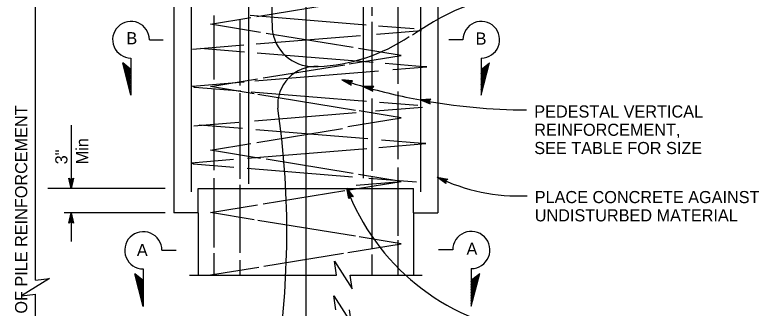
# Model space of a CAD drawing. Extents: x -894 to 866, y -476 to 714.
# Drawn here: x -583.9 to -155.1, y -42.5 to 126.7 of the extents above; entities that cross this region are included whole.
import ezdxf

# ---------------------------------------------------------------- set-up
doc = ezdxf.new("R2010")
doc.units = 0
for name, color, linetype in [('22 Misc Cnst Det', 7, 'Continuous'), ('56 Stage 3 Anno', 7, 'Continuous'), ('57 Undefined', 7, 'Continuous'), ('60 Nongeo Data', 7, 'Continuous')]:
    doc.layers.add(name, color=color, linetype=linetype)

msp = doc.modelspace()

# ---------------------------------------------------------------- linework, layer by layer
at = {"layer": '22 Misc Cnst Det'}
for p, q in [((-506.45, 112.39), (-498.4, 112.39)), ((-498.4, 112.23), (-498.4, 112.23)), ((-325.74, 112.39), (-333.79, 112.39)), ((-333.79, 112.23), (-333.79, 112.23)), ((-517.03, 80.38), (-521.8, 99.09)), ((-517.03, 95.22), (-521.8, 99.09)), ((-517.12, 101.81), (-517.12, 101.81)), ((-517.03, 101.81), (-517.03, 80.38)), ((-315.16, 101.81), (-315.16, 80.38)), ((-315.16, 80.38), (-310.39, 99.09)), ((-315.16, 95.22), (-310.39, 99.09)), ((-315.07, 101.81), (-315.07, 101.81)), ((-517.03, 83.45), (-520.81, 98.29)), ((-517.03, 86.53), (-519.83, 97.49)), ((-517.03, 89.61), (-518.84, 96.69)), ((-517.03, 92.69), (-517.85, 95.88)), ((-315.16, 83.45), (-311.38, 98.29)), ((-315.16, 86.53), (-312.36, 97.49)), ((-315.16, 89.61), (-313.35, 96.69)), ((-315.16, 92.69), (-314.34, 95.88)), ((-499.22, -9.12), (-491.07, -9.12)), ((-331.66, -8.92), (-339.81, -8.92)), ((-509.94, -19.84), (-509.94, -41.54)), ((-320.94, -19.64), (-320.94, -41.34)), ((-509.94, -41.54), (-514.77, -22.6)), ((-509.94, -26.51), (-514.77, -22.6)), ((-509.94, -39.99), (-514.27, -23)), ((-509.94, -38.43), (-513.77, -23.41)), ((-509.94, -36.87), (-513.27, -23.81)), ((-509.94, -35.31), (-512.77, -24.22)), ((-509.94, -33.76), (-512.26, -24.62)), ((-509.94, -32.2), (-511.76, -25.03)), ((-509.94, -30.64), (-511.26, -25.44)), ((-320.94, -41.34), (-316.11, -22.4)), ((-320.94, -26.31), (-316.11, -22.4)), ((-320.94, -39.78), (-316.61, -22.8)), ((-320.94, -38.23), (-317.11, -23.21)), ((-320.94, -36.67), (-317.61, -23.61)), ((-320.94, -35.11), (-318.11, -24.02)), ((-320.94, -33.55), (-318.61, -24.42)), ((-320.94, -31.99), (-319.11, -24.83)), ((-320.94, -30.44), (-319.61, -25.23)), ((-320.94, -28.88), (-320.12, -25.64)), ((-509.94, -29.08), (-510.76, -25.84)), ((-509.94, -27.52), (-510.26, -26.25)), ((-320.94, -27.32), (-320.62, -26.05))]:
    msp.add_line(p, q, dxfattribs=at)
for centre, radius, start, end in [((-517.03, 112.39), 10.58, 359.9995, 270), ((-315.16, 112.39), 10.58, 270, 180.0005), ((-509.94, -9.12), 10.72, 359.9995, 270), ((-320.94, -8.92), 10.72, 270, 180.0005)]:
    msp.add_arc(centre, radius, start, end, dxfattribs=at)
at = {"layer": '56 Stage 3 Anno'}
for p, q in [((-416.29, 401.57), (-416.29, -164.59)), ((-572.03, -26.43), (-572.03, 175.4)), ((-389.31, 88.73), (-395.44, 89.16)), ((-395.44, 89.16), (-395.44, 89.16)), ((-395.44, 89.16), (-390.07, 86.17)), ((-389.62, 88.45), (-394.12, 88.76)), ((-394.11, 88.76), (-390.19, 86.58)), ((-389.94, 88.17), (-392.79, 88.37)), ((-392.79, 88.37), (-390.26, 86.96)), ((-390.21, 87.89), (-391.47, 87.98)), ((-391.47, 87.98), (-390.39, 87.37)), ((-390.46, 87.67), (-389.31, 88.73)), ((-390.07, 86.17), (-390.46, 87.67)), ((-390.07, 86.17), (-390.07, 86.17)), ((-389.31, 88.73), (-389.31, 88.73)), ((-377.14, 85.37), (-383.29, 85.43)), ((-383.29, 85.43), (-383.29, 85.43)), ((-383.29, 85.43), (-377.75, 82.77)), ((-377.43, 85.07), (-381.95, 85.12)), ((-381.94, 85.11), (-377.9, 83.17)), ((-377.74, 84.77), (-380.6, 84.8)), ((-380.6, 84.8), (-377.99, 83.55)), ((-378, 84.48), (-379.26, 84.49)), ((-379.26, 84.49), (-378.14, 83.95)), ((-378.23, 84.24), (-377.14, 85.37)), ((-377.75, 82.77), (-378.23, 84.24)), ((-377.75, 82.77), (-377.75, 82.77)), ((-377.14, 85.37), (-377.14, 85.37)), ((-344.16, 78.12), (-350.29, 77.68)), ((-350.29, 77.68), (-350.29, 77.68)), ((-350.29, 77.68), (-344.55, 75.48)), ((-344.43, 77.8), (-348.93, 77.47)), ((-348.91, 77.47), (-344.73, 75.87)), ((-344.71, 77.48), (-347.56, 77.27)), ((-347.56, 77.27), (-344.85, 76.24)), ((-345.15, 76.91), (-344.16, 78.12)), ((-344.16, 78.12), (-344.16, 78.12)), ((-344.93, 77.16), (-346.19, 77.07)), ((-346.19, 77.07), (-345.03, 76.63)), ((-344.55, 75.48), (-345.15, 76.91)), ((-344.55, 75.48), (-344.55, 75.48)), ((-551.53, 63.17), (-551.53, 26.6)), ((-551.53, 26.6), (-552.86, 32.6)), ((-552.86, 32.6), (-552.86, 32.6)), ((-552.86, 32.6), (-551.53, 31.8)), ((-551.54, 27.99), (-552.5, 32.36)), ((-551.53, 29.36), (-552.16, 32.19)), ((-551.53, 30.74), (-551.8, 31.95)), ((-551.53, 31.8), (-550.19, 32.6)), ((-550.19, 32.6), (-551.53, 26.6)), ((-550.55, 32.38), (-551.53, 27.98)), ((-550.91, 32.15), (-551.53, 29.36)), ((-551.26, 31.97), (-551.53, 30.74)), ((-550.19, 32.6), (-550.19, 32.6)), ((-335.6, 29.51), (-340.55, 33.16)), ((-340.55, 33.16), (-340.55, 33.16)), ((-340.55, 33.16), (-334.52, 31.96)), ((-335.66, 29.93), (-339.29, 32.6)), ((-339.28, 32.6), (-334.88, 31.72)), ((-335.72, 30.35), (-338.02, 32.04)), ((-338.02, 32.04), (-335.19, 31.48)), ((-335.75, 30.74), (-336.76, 31.49)), ((-336.76, 31.49), (-335.55, 31.24)), ((-334.52, 31.96), (-335.79, 31.06)), ((-335.79, 31.06), (-335.6, 29.51)), ((-334.52, 31.96), (-334.52, 31.96)), ((-497.29, 26.6), (-564.92, 26.6)), ((-551.53, 26.6), (-551.53, 26.6)), ((-391.53, 20.7), (-392.7, 26.73)), ((-392.7, 26.73), (-392.7, 26.73)), ((-392.7, 26.73), (-389.08, 21.77)), ((-335.6, 29.51), (-335.6, 29.51)), ((-391.29, 21.04), (-392.15, 25.47)), ((-392.14, 25.46), (-389.5, 21.84)), ((-391.05, 21.39), (-391.6, 24.2)), ((-391.6, 24.2), (-389.89, 21.86)), ((-390.62, 21.97), (-391.53, 20.7)), ((-390.81, 21.7), (-391.05, 22.93)), ((-391.05, 22.93), (-390.32, 21.93)), ((-389.08, 21.77), (-390.62, 21.97)), ((-389.08, 21.77), (-389.08, 21.77)), ((-391.53, 20.7), (-391.53, 20.7)), ((-497.29, 12.6), (-555.53, 12.6)), ((-552.87, 6.6), (-551.53, 12.6)), ((-552.52, 6.81), (-551.53, 11.22)), ((-552.16, 7.05), (-551.54, 9.83)), ((-551.54, 9.83), (-550.91, 7.01)), ((-551.53, 12.6), (-551.53, 12.6)), ((-551.53, 12.6), (-550.2, 6.6)), ((-551.53, 12.6), (-551.53, -4)), ((-551.53, 11.21), (-550.56, 6.83)), ((-551.53, 7.4), (-552.87, 6.6)), ((-552.87, 6.6), (-552.87, 6.6)), ((-551.81, 7.22), (-551.54, 8.45)), ((-551.54, 8.45), (-551.27, 7.24)), ((-550.2, 6.6), (-551.53, 7.4)), ((-550.2, 6.6), (-550.2, 6.6)), ((-572.03, -157.4), (-572.03, -34.43))]:
    msp.add_line(p, q, dxfattribs=at)
for points in [[(-416.29, 408.41), (-416.29, -163.98)], [(-572.03, -26.43), (-564.03, -25.43), (-580.03, -35.43), (-572.03, -34.43)]]:
    msp.add_lwpolyline(points, dxfattribs=at)
for centre, radius, start, end in [((-269.18, -5.04), 147.39, 96.0132, 125.4949), ((-265.53, 129.17), 170.37, 178.4531, 184.1901), ((-411.73, 120.92), 24.09, 190.0321, 275.9311), ((-413.63, 198.97), 102.1, 272.4651, 303.8967), ((-410.44, 74.94), 22.05, 86.8833, 185.3073), ((-286.5, 423.04), 351.2, 251.9118, 254.0027), ((-286.5, 423.04), 351.2, 254.0027, 259.5354), ((-286.5, 423.04), 351.2, 259.5354, 269.5811), ((-923.95, 1.54), 496.72, 351.833, 8.2598), ((-293.66, 128.3), 106.07, 243.7628, 272.7007), ((-270.64, 72.68), 130.43, 200.63, 261.4086)]:
    msp.add_arc(centre, radius, start, end, dxfattribs=at)
at = {"layer": '60 Nongeo Data'}
for p, q in [((-492.29, 312.6), (-492.29, 12.6)), ((-340.29, 312.6), (-340.29, 12.6)), ((-482.29, 301.28), (-482.29, 24.6)), ((-449.29, 300.2), (-449.29, 29.15)), ((-350.29, 301.65), (-350.29, 24.6)), ((-383.29, 299.66), (-383.29, 32.59)), ((-378.29, 162.3), (-378.29, 126.11)), ((-363.29, 131.4), (-363.29, 86.87)), ((-469.29, 126.39), (-469.29, 89.37)), ((-381.5, 120.88), (-448.27, 126.34)), ((-454.29, 124.17), (-454.29, 86.03)), ((-378.29, 122.77), (-378.29, 82.97)), ((-353.87, 118.61), (-374.37, 120.29)), ((-451.71, 105.29), (-477.02, 107.36)), ((-377.57, 99.22), (-444.37, 104.69)), ((-348.43, 96.84), (-370.54, 98.65)), ((-445.68, 88.62), (-374.43, 94.44)), ((-366.15, 95.12), (-346.49, 96.73)), ((-346.49, 96.73), (-348.43, 96.84)), ((-481.53, 85.68), (-451.86, 88.11)), ((-480.42, 84.9), (-481.53, 85.68)), ((-453.78, 82.72), (-480.42, 84.9)), ((-469.29, 84.09), (-469.29, 37.05)), ((-454.29, 81.58), (-454.29, 32.04)), ((-381.34, 76.79), (-447.72, 82.22)), ((-363.29, 82.42), (-363.29, 43.45)), ((-378.29, 78.52), (-378.29, 36.77)), ((-351.83, 74.38), (-373.9, 76.18)), ((-452.83, 61.09), (-477.7, 63.12)), ((-380.55, 55.17), (-445.07, 60.45)), ((-374.16, 50.29), (-347.17, 52.49)), ((-349.11, 52.6), (-372.59, 54.52)), ((-347.17, 52.49), (-349.11, 52.6)), ((-449.87, 44.09), (-381.15, 49.71)), ((-482.21, 41.45), (-457.96, 43.43)), ((-481.1, 40.66), (-482.21, 41.45)), ((-457.83, 38.76), (-481.1, 40.66)), ((-363.29, 38.72), (-363.29, -0.68)), ((-389.3, 33.15), (-450.03, 38.12)), ((-469.29, 32.6), (-469.29, -7.58)), ((-352.51, 30.14), (-379.96, 32.39)), ((-378.29, 32.87), (-378.29, -8.52)), ((-478.29, 26.6), (-354.29, 26.6)), ((-478.29, 12.6), (-478.29, 26.6)), ((-454.29, 28.7), (-454.29, -10.55)), ((-354.29, 12.6), (-354.29, 26.6)), ((-478.29, 12.6), (-492.29, 12.6)), ((-478.29, 12.6), (-478.29, -23.4)), ((-354.29, 12.6), (-340.29, 12.6)), ((-354.29, 12.6), (-354.29, -23.4)), ((-363.29, -3.35), (-363.29, -23.4)), ((-469.29, -10.71), (-469.29, -23.4)), ((-378.29, -11.49), (-378.29, -23.4)), ((-454.29, -14.78), (-454.29, -23.4)), ((-483.29, -23.4), (-398.67, -23.4)), ((-390.67, -23.4), (-349.29, -23.4))]:
    msp.add_line(p, q, dxfattribs=at)
for points in [[(-444.45, 125.71), (-395.18, 133.78)], [(-442.34, 116.58), (-471.29, 121.32), (-447.99, 125.13)], [(-389.09, 107.87), (-439.09, 116.05)], [(-375.53, 115.63), (-349.67, 117.75)], [(-444.88, 109.96), (-384.8, 114.87)], [(-481.56, 106.96), (-452.04, 109.37)], [(-391.27, 98.41), (-361.29, 103.32), (-385.89, 107.35)], [(-440.81, 90.31), (-393.88, 97.99)], [(-446.12, 81.2), (-471.29, 85.32), (-444.06, 89.78)], [(-387.6, 71.63), (-443.92, 80.84)], [(-376.15, 71.29), (-348.99, 73.51)], [(-445.8, 65.59), (-387.32, 70.38)], [(-392.06, 62.29), (-361.29, 67.32), (-385.56, 71.29)], [(-480.88, 62.72), (-454.79, 64.86)], [(-444.45, 53.05), (-395.18, 61.12)], [(-442.34, 43.92), (-471.29, 48.66), (-447.99, 52.47)], [(-389.09, 35.21), (-439.09, 43.39)], [(-391.27, 25.76), (-361.29, 30.66), (-385.89, 34.69)], [(-387.18, 28.48), (-361.29, 30.6)], [(-440.81, 17.65), (-393.88, 25.33)], [(-446.12, 8.54), (-471.29, 12.66), (-444.06, 17.12)], [(-387.6, -1.03), (-443.92, 8.18)], [(-392.06, -10.37), (-361.29, -5.34), (-385.56, -1.37)], [(-440.5, -18.3), (-394.63, -10.8)], [(-398.67, -23.4), (-399.67, -15.4), (-389.67, -31.4), (-390.67, -23.4)], [(-471.29, -23.34), (-443.34, -18.76)], [(-399.06, -43.4), (-400.06, -35.4), (-390.06, -51.4), (-391.06, -43.4)]]:
    msp.add_lwpolyline(points, dxfattribs=at)

# ---------------------------------------------------------------- texts
at = {"layer": '57 Undefined'}
for s, p in [('B', (-519.68, 109.77)), ('B', (-318.43, 109.57)), ('PEDESTAL VERTICAL', (-284.65, 67.49)), ('REINFORCEMENT,', (-284.65, 56.95)), ('SEE TABLE FOR SIZE', (-284.65, 46.41)), ('PLACE CONCRETE AGAINST', (-284.38, 18.11)), ('UNDISTURBED MATERIAL', (-284.38, 7.57)), ('A', (-513.65, -12.43)), ('A', (-323.7, -11.71))]:
    msp.add_text(s, height=7, dxfattribs=at).set_placement(p)
for s, p in [('LIMITS OF PILE REINFORCEMENT', (-576.83, -78.41)), ('Min', (-541.66, 40.51)), ('3"', (-553.66, 40.51))]:
    msp.add_text(s, height=7, rotation=90, dxfattribs=at).set_placement(p)

doc.saveas('drawing.dxf')
